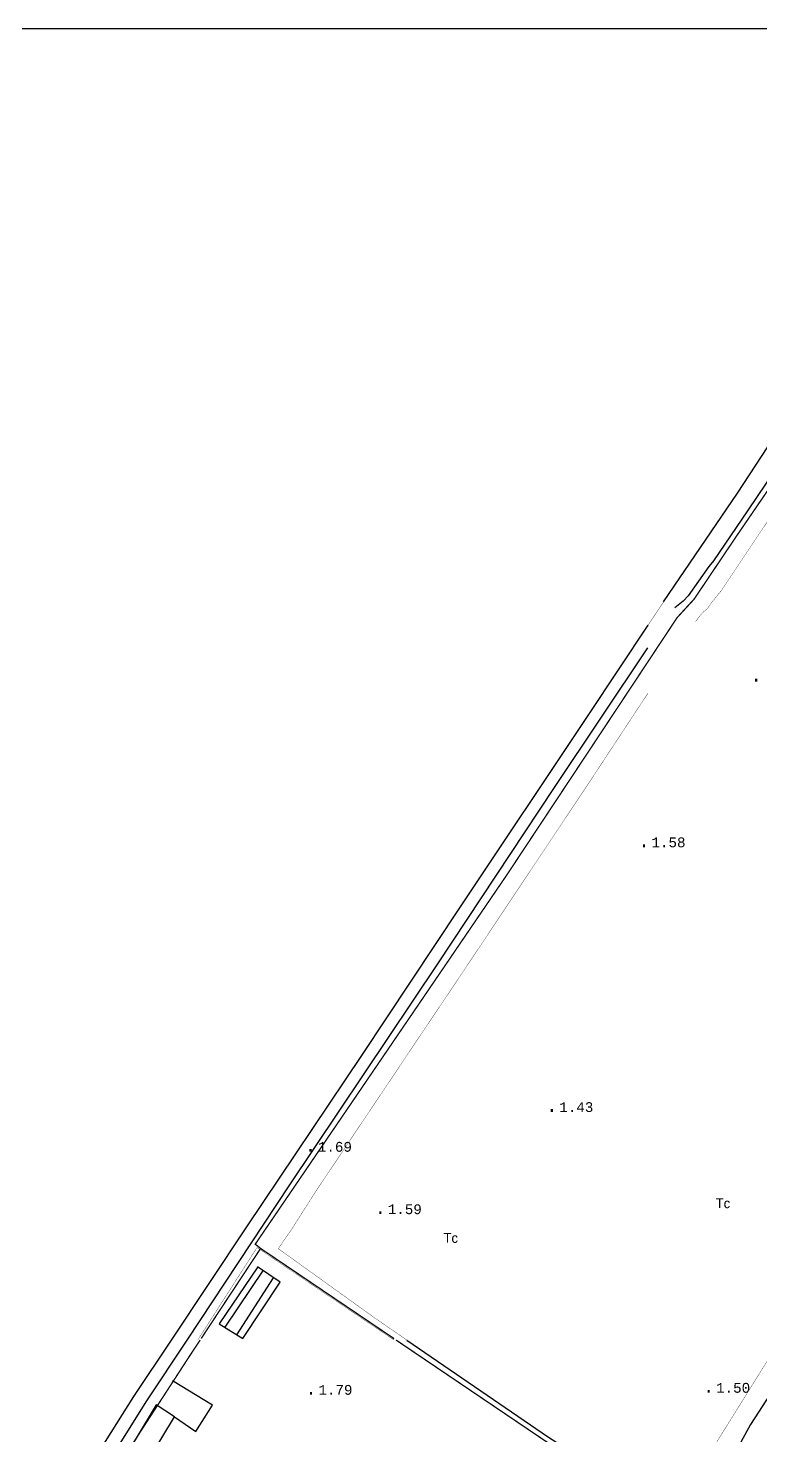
# Model space of a CAD drawing. Extents: x 742700 to 743500, y 4404700 to 4405200.
# Drawn here: x 742905.5 to 743017.2, y 4404985.4 to 4405200.1 of the extents above; entities that cross this region are included whole.
import ezdxf

# ---------------------------------------------------------------- set-up
doc = ezdxf.new("R2010")
doc.units = 0
doc.header["$MEASUREMENT"] = 0
for name, color, linetype in [('2', 7, 'CONTINUOUS'), ('24', 7, 'CONTINUOUS'), ('41', 7, 'CONTINUOUS'), ('42', 7, 'CONTINUOUS'), ('46', 7, 'CONTINUOUS'), ('51', 7, 'CONTINUOUS'), ('54', 7, 'CONTINUOUS'), ('6', 7, 'CONTINUOUS')]:
    doc.layers.add(name, color=color, linetype=linetype)
doc.styles.add('MONOTXT', font='monotxt', dxfattribs={"height": 0.2})
doc.styles.get("Standard").update_dxf_attribs({"font": 'txt', "height": 0.2})

msp = doc.modelspace()

# ---------------------------------------------------------------- linework, layer by layer
at = {"layer": '2', "color": 7, "linetype": 'Continuous'}
msp.add_3dface([(743500, 4404700), (743500, 4405200), (742700, 4405200), (742700, 4404700)], dxfattribs=at)
at = {"layer": '41', "color": 3, "linetype": 'Continuous', "extrusion": (-0.01446199780065684, 0.00831740100037776, 0.9998608260454117), "const_width": 0.05, "elevation": 25895.703901}
msp.add_lwpolyline([(742955.6178755469, 4405084.977784634), (742944.5990280998, 4405067.927048797), (742933.4696136578, 4405051.246619589), (742933.4696136578, 4405051.246619589), (742931.989768447, 4405049.446503822), (742931.3398364288, 4405048.506458148), (742930.5399200987, 4405047.826385437), (742929.5700215484, 4405046.576311992)], dxfattribs=at)
at = {"layer": '41', "color": 3, "linetype": 'Continuous', "extrusion": (0.8353248095818637, -0.549756730288064, 0), "const_width": 0.05, "elevation": -1801086.307731}
msp.add_lwpolyline([(4088170.555085718, 1.59), (4088157.458383842, 1.58)], dxfattribs=at)
at = {"layer": '41', "color": 3, "linetype": 'Continuous', "extrusion": (-0.000893729199988174, 0.0002418147999968003, 0.9999995713867679), "const_width": 0.05, "elevation": 402.748101}
msp.add_lwpolyline([(742999.7046756773, 4405098.701400082), (742991.1746612093, 4405085.751403453), (742974.0846590974, 4405060.081402929), (742949.1346690619, 4405022.871398624), (742945.3446705753, 4405016.921397978), (742943.3046713901, 4405013.971397623), (742958.3746653716, 4405003.151401198), (742962.9246635544, 4405000.031402272)], dxfattribs=at)
at = {"layer": '41', "color": 1, "linetype": 'Continuous', "extrusion": (0.006679637699934847, 0.00847665429991732, 0.9999417626902465), "const_width": 0.05, "elevation": 42305.054187}
msp.add_lwpolyline([(742944.666162796, 4404799.648029233), (742923.7664954907, 4404813.758536189), (742914.7254948008, 4404799.648029233)], dxfattribs=at)
at = {"layer": '41', "color": 1, "linetype": 'Continuous', "extrusion": (0.842255933814026, -0.5390778626089773, 0), "const_width": 0.05, "elevation": -1748899.672135}
msp.add_lwpolyline([(4110635.216489215, 2.88), (4110623.474215159, 3)], dxfattribs=at)
at = {"layer": '41', "color": 1, "linetype": 'Continuous', "extrusion": (-0.5594802040937117, -0.8288437133906843, 0), "const_width": 0.05, "elevation": -4066728.674908}
msp.add_lwpolyline([(-1848664.789479604, 2.63), (-1848711.529292397, 2.68)], dxfattribs=at)
at = {"layer": '41', "color": 3, "linetype": 'Continuous', "extrusion": (0.0001469604000073292, -0.0005022976000250504, 0.9999998630498717), "const_width": 0.05, "elevation": -2101.746805}
msp.add_lwpolyline([(742999.9917311526, 4404976.139991426), (743004.3417311056, 4404974.959991897), (743006.8617310786, 4404978.14999168), (743020.1717294654, 4404999.499994992)], dxfattribs=at)
at = {"layer": '41', "color": 3, "linetype": 'Continuous'}
for points in [[(742963.22, 4405000, 1.55), (742984.8200000002, 4404985.19, 1.54), (742996.9199999998, 4404977.48, 1.67), (743000.0000000001, 4404976.64, 1.67)], [(743023.9799999999, 4405000, 1.56), (743015.65, 4404987.13, 1.55), (743011.2700000001, 4404979.15, 1.54), (743009.8, 4404976.82, 1.49), (743009.0999999999, 4404975.55, 1.49), (743008.7099999998, 4404974.59, 1.51), (743008.45, 4404973.53, 1.51), (743008.52, 4404972.37, 1.51), (743009.2199999999, 4404970.24, 1.51), (743017.15, 4404964.03, 1.5), (743036.4, 4404950.53, 1.5), (743049.66, 4404942.14, 1.5), (743057.8999999998, 4404937.18, 1.53), (743062.89, 4404934.37, 1.54), (743065.65, 4404933.06, 1.54), (743066.8099999998, 4404933.43, 1.54), (743067.6199999999, 4404934.6, 1.54), (743068.59, 4404936.3, 1.54), (743083.07, 4404962.74, 1.54), (743097.6599999998, 4404991.89, 2.22), (743101.91, 4405000, 2.17)]]:
    msp.add_polyline3d(points, dxfattribs=at)
at = {"layer": '46', "color": 7, "linetype": 'Continuous', "const_width": 0.2}
for points in [[(743065.41, 4405200), (743061.0500000002, 4405192.93), (743035.06, 4405154.13), (743013.3900000001, 4405122.46), (743007.0500000002, 4405113.03), (743004.44, 4405110.18), (742999.94, 4405103.38)], [(742999.94, 4405103.38), (742978.54, 4405071.05), (742940.0899999999, 4405014.62), (742940.91, 4405013.97), (742931.8499999999, 4405000.24)], [(742940.91, 4405013.97), (742961.28, 4405000.2)], [(742754.33, 4404700), (742761.8499999999, 4404710.35), (742776.2599999999, 4404730.91), (742788.9500000002, 4404748.72), (742802.2499999999, 4404766.39), (742816.8899999999, 4404785.66), (742820.8699999999, 4404790.77), (742830.1299999999, 4404806.4), (742836.29, 4404816.72), (742839.53, 4404824.03), (742857.87, 4404870.13), (742866.69, 4404891.1), (742875.08, 4404910.41), (742878.2899999998, 4404915.96), (742887.93, 4404931.54), (742911.7299999999, 4404969.31), (742929.9899999999, 4404997.43), (742931.69, 4405000)], [(742961.57, 4405000), (743000.0000000001, 4404974.01)]]:
    msp.add_lwpolyline(points, dxfattribs=at)
at = {"layer": '51', "color": 1, "linetype": 'Continuous'}
msp.add_polyline3d([(742924.99, 4404990.11, 3), (742921.0299999998, 4404983.49, 2.48), (742924.0799999998, 4404982.11, 4.74), (742927.77, 4404988.29, 4.74), (742924.99, 4404990.11, 3)], dxfattribs=at)
at = {"layer": '54', "color": 1, "linetype": 'Continuous'}
for p, q in [((742941.28, 4405010.65, 8.42), (742935.47, 4405001.94, 2.4)), ((742937.2899999998, 4405000.8, 2.4), (742942.8999999998, 4405009.49, 2.75))]:
    msp.add_line(p, q, dxfattribs=at)
for points in [[(742940.4699999999, 4405011.18, 1.91), (742934.5799999998, 4405002.49, 1.88), (742938.2199999999, 4405000.21, 1.88), (742943.89, 4405008.85, 1.88), (742940.46, 4405011.16, 1.88)], [(742927.77, 4404988.29, 4.74), (742931.0499999998, 4404986.04, 1.91), (742933.55, 4404990.09, 2.07), (742927.4699999999, 4404993.76, 2.12)]]:
    msp.add_polyline3d(points, dxfattribs=at)
at = {"layer": '6', "color": 7, "linetype": 'Continuous', "const_width": 0.05, "elevation": 1.84}
msp.add_lwpolyline([(743002.39, 4405112.62), (743000.0000000001, 4405109.03)], dxfattribs=at)
at = {"layer": '6', "color": 7, "linetype": 'Continuous', "extrusion": (-0.8307950866216487, 0.5565784078145032, 0), "const_width": 0.05, "elevation": 1834505.889347}
msp.add_lwpolyline([(-4073277.812363449, 1.86), (-4073285.178800851, 1.84)], dxfattribs=at)
at = {"layer": '6', "color": 7, "linetype": 'Continuous'}
for points in [[(743002.39, 4405112.62, 1.84), (743013.67, 4405129.16, 1.75), (743024.7399999999, 4405146.08, 1.63), (743036.69, 4405163.77, 1.59), (743048.1099999999, 4405181.12, 1.59), (743059.63, 4405198.5, 1.66), (743060.62, 4405200, 1.66)], [(743064.07, 4405200, 1.73), (743061.75, 4405196.35, 1.78), (743050.36, 4405179.23, 1.89), (743049.87, 4405178.35, 1.89), (743038, 4405160.74, 1.95), (743026.65, 4405143.51, 1.93), (743015.16, 4405126.48, 1.83), (743010, 4405118.83, 1.8), (743009.29, 4405117.97, 1.8), (743006.1199999999, 4405113.49, 1.79), (743005.34, 4405112.72, 1.79), (743004.0999999999, 4405111.68, 1.84)], [(743000.0000000001, 4405109.03, 1.84), (742990.95, 4405095.42, 1.83), (742971.26, 4405065.94, 1.79), (742956.3, 4405043.39, 1.79), (742938.7499999999, 4405017.27, 1.79), (742927.25, 4405000, 1.79)], [(742929.7099999998, 4405000, 1.88), (742945.3699999999, 4405023.69, 1.94), (742967.93, 4405057.39, 1.94), (742985.7299999999, 4405084.26, 1.95), (743000.0000000001, 4405105.560000001, 1.86)], [(742927.25, 4405000, 1.79), (742921.52, 4404991.39, 1.79), (742912.6099999999, 4404977.23, 1.79), (742899.3299999998, 4404956.87, 1.79), (742886.13, 4404936.84, 1.78), (742876.27, 4404921.05, 1.78), (742871.2399999999, 4404911.25, 1.78), (742866.8399999999, 4404900.98, 1.71), (742858.84, 4404883.67, 1.7), (742852.3200000002, 4404866.37, 1.7), (742846.09, 4404847.78, 1.7), (742839.98, 4404833.21, 1.65), (742833.63, 4404817.94, 1.65), (742825.1099999999, 4404803.74, 1.65), (742815.92, 4404789.05, 1.65), (742805.45, 4404775.47, 1.57), (742793.9199999998, 4404760.48, 1.56), (742784.88, 4404748.26, 1.56), (742773.31, 4404732, 1.55), (742761.16, 4404714.94, 1.55), (742752.99, 4404703.35, 1.55), (742750.4799999999, 4404700, 1.51)], [(742823, 4404795.56, 1.44), (742825.1299999999, 4404799.72, 1.44), (742836.45, 4404818.51, 1.58), (742842.1, 4404831.91, 1.58), (742851.45, 4404856.07, 1.58), (742862.2499999999, 4404883.72, 1.58), (742871.02, 4404903.92, 1.59), (742875.26, 4404913.33, 1.68), (742892.18, 4404941.38, 1.68), (742906.7799999998, 4404963.86, 1.76), (742923.4699999999, 4404990.55, 1.85), (742929.7099999998, 4405000, 1.88)]]:
    msp.add_polyline3d(points, dxfattribs=at)

# ---------------------------------------------------------------- texts
at = {"layer": '24', "color": 7, "linetype": 'Continuous', "style": 'MONOTXT'}
for s, height, p in [('.                           ', 1.99, (743015.65, 4405100.42, 1.31)), ('1.58                        ', 1.5, (743000.5299999998, 4405075.16, 1.58)), ('.                           ', 1.99, (742998.5299999998, 4405075.16, 1.58)), ('.                           ', 1.99, (742984.47, 4405034.78, 1.43)), ('1.43                        ', 1.5, (742986.4699999999, 4405034.78, 1.43)), ('.                           ', 1.99, (742947.6499999998, 4405028.72, 1.69)), ('1.69                        ', 1.5, (742949.65, 4405028.72, 1.69)), ('1.59                        ', 1.5, (742960.3100000002, 4405019.2, 1.59)), ('.                           ', 1.99, (742958.3100000002, 4405019.2, 1.59)), ('.                           ', 1.99, (742947.7299999999, 4404991.65, 1.79)), ('1.79                        ', 1.5, (742949.7299999999, 4404991.65, 1.79)), ('.                           ', 1.99, (743008.39, 4404991.96, 1.5)), ('1.50                        ', 1.5, (743010.39, 4404991.96, 1.5))]:
    msp.add_text(s, height=height, dxfattribs=at).set_placement(p)
at = {"layer": '42', "color": 7, "linetype": 'Continuous'}
for p in [(743010.33, 4405020.12, 1.68), (742968.8, 4405014.83, 1.69)]:
    msp.add_text('Tc                          ', height=1.49, rotation=359.7900000066, dxfattribs=at).set_placement(p)

doc.saveas('drawing.dxf')
